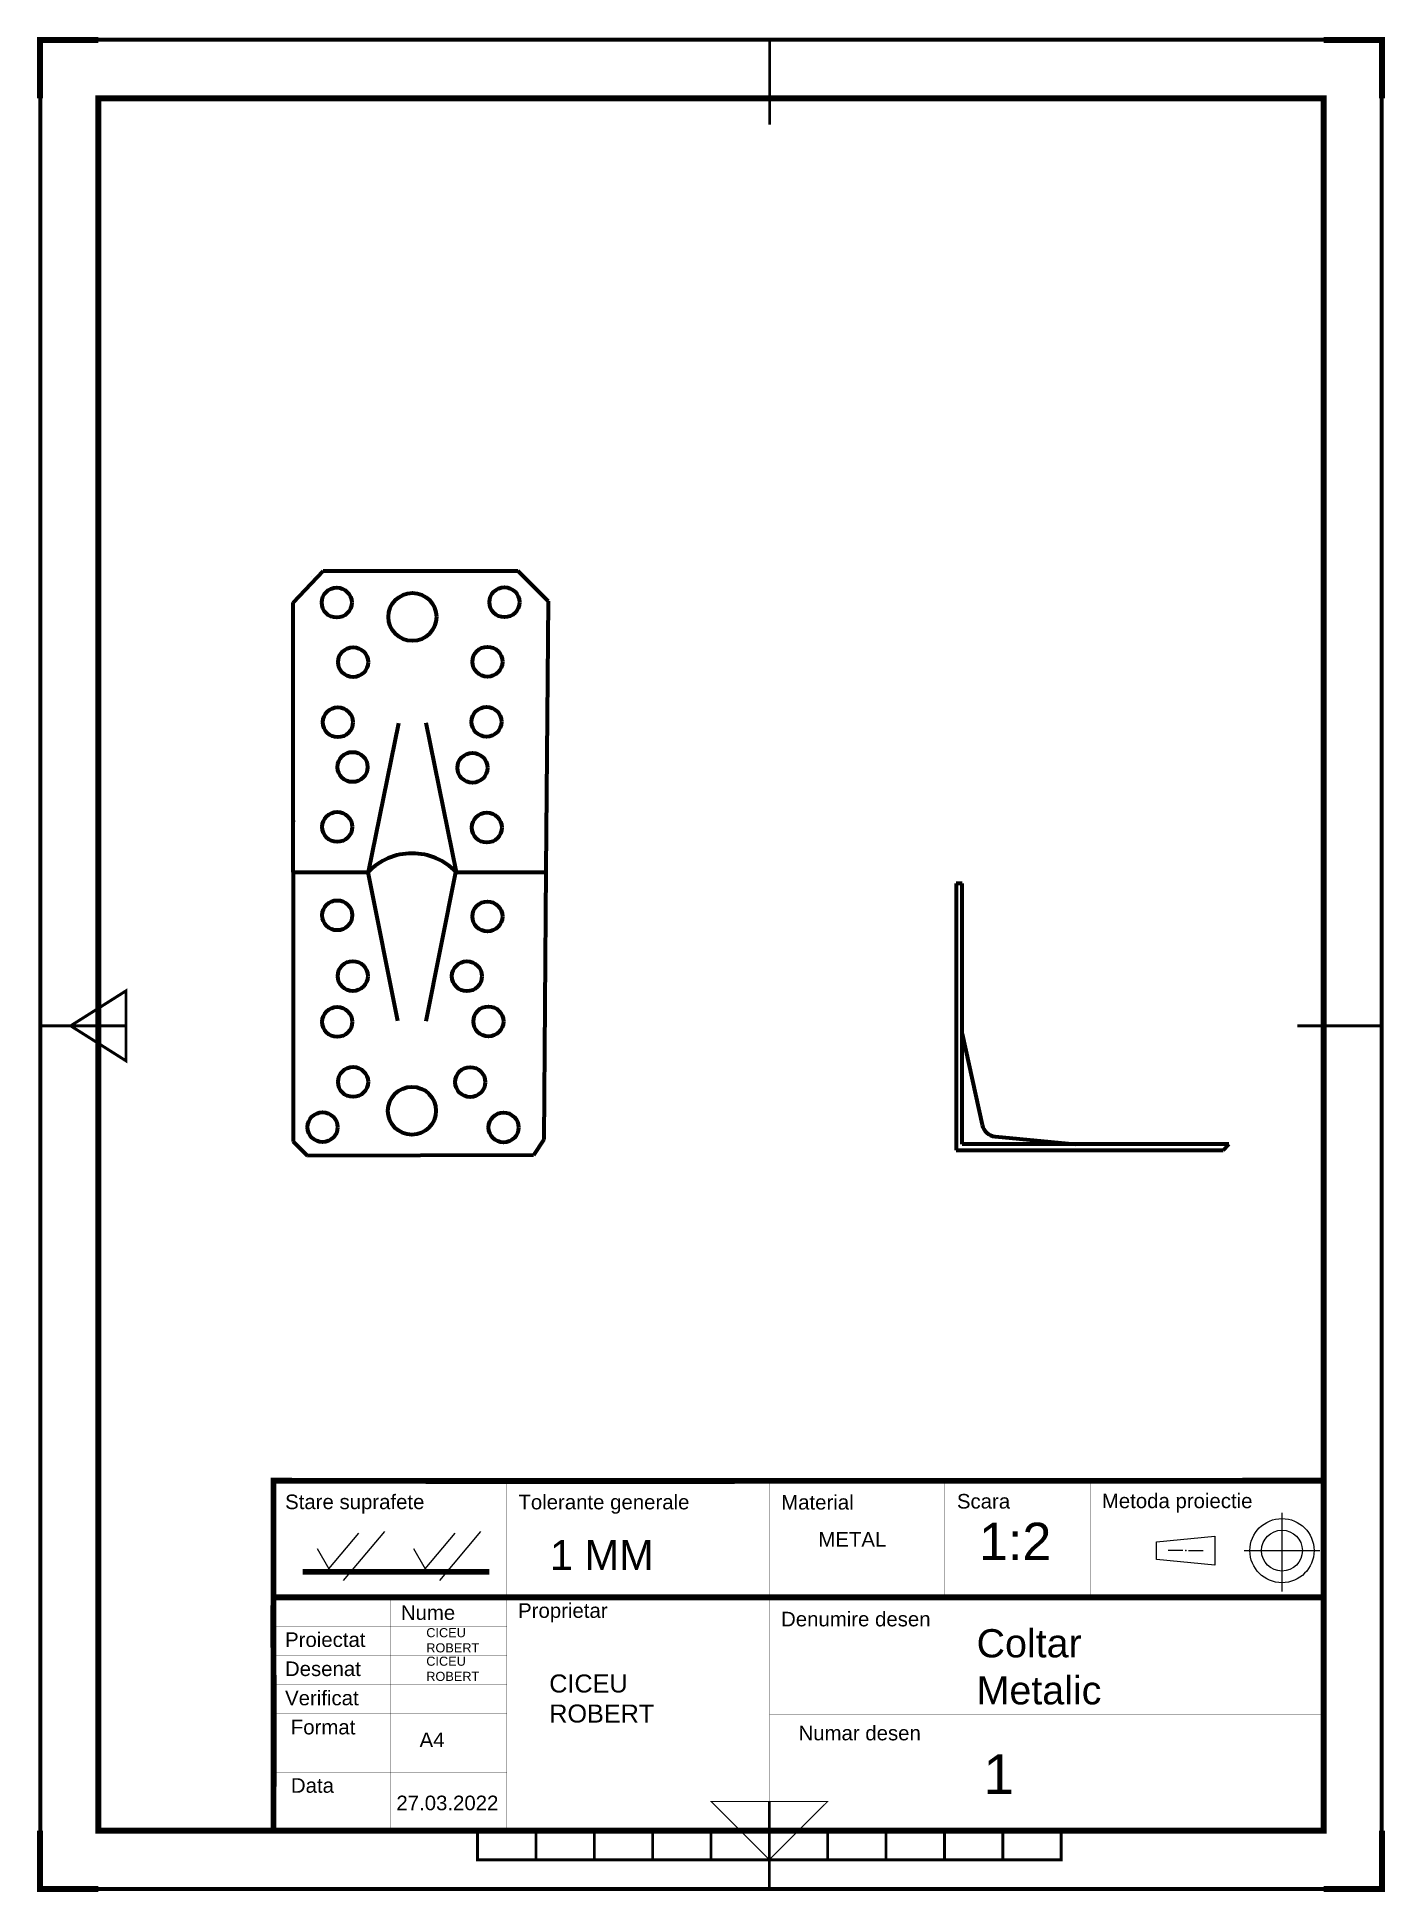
# Model space of a CAD drawing. Header units: millimetres. Extents: x -7 to 224, y -8 to 310.
import ezdxf

# ---------------------------------------------------------------- set-up
doc = ezdxf.new("R2010")
doc.units = ezdxf.units.MM
doc.layers.add('unghi de decupare', color=7, linetype='Continuous', lineweight=211)
doc.styles.get("Standard").update_dxf_attribs({"font": 'arial.ttf'})

# ---------------------------------------------------------------- blocks, each defined once
blk = doc.blocks.new('piesa')
for p, q in [((68.16, 215.94), (78.47, 226.78)), ((74.5, 225), (74.5, 225)), ((74.5, 225), (74.5, 225)), ((78.47, 226.78), (145.24, 226.78)), ((145.24, 226.78), (155.56, 216.35)), ((155.56, 216.35), (154.85, 124.17)), ((68.16, 123.5), (68.16, 215.94)), ((104.29, 174.5), (93.9, 123.5)), ((113.72, 174.68), (124.03, 123.5)), ((68.16, 123.5), (68.16, 31.06)), ((68.16, 123.5), (93.9, 123.5)), ((104.08, 72.51), (93.9, 123.5)), ((113.77, 72.4), (123.97, 123.5)), ((123.97, 123.5), (124.03, 123.5)), ((124.03, 123.5), (154.85, 123.5)), ((154.85, 124.17), (154.14, 31.74)), ((295.44, 119.62), (295.44, 28.12)), ((297.46, 119.58), (295.44, 119.58)), ((297.46, 30.13), (297.46, 119.58)), ((297.46, 68.04), (304.33, 36.78)), ((308.8, 32.81), (336.22, 30.13)), ((68.16, 31.06), (73.09, 26.19)), ((150.53, 26.39), (73.09, 26.19)), ((154.14, 31.74), (150.53, 26.39)), ((295.44, 28.12), (386.93, 28.11)), ((388.91, 30.13), (297.46, 30.13)), ((386.93, 28.11), (388.91, 30.13))]:
    blk.add_line(p, q)
for centre, radius in [((83.12, 215.87), 5.14), ((109.07, 210.97), 8.22), ((140.61, 216), 5.14), ((88.75, 195.46), 5.14), ((134.8, 195.62), 5.14), ((83.52, 174.84), 5.14), ((134.47, 175), 5.14), ((88.56, 159.51), 5.14), ((129.64, 159.23), 5.14), ((83.29, 138.96), 5.14), ((134.58, 138.72), 5.14), ((83.29, 108.65), 5.14), ((134.76, 108.26), 5.14), ((88.63, 87.83), 5.14), ((127.76, 87.75), 5.14), ((83.29, 72.09), 5.14), ((135.11, 72.27), 5.14), ((88.72, 51.51), 5.14), ((128.88, 51.47), 5.14), ((108.91, 41.63), 8.22), ((78.27, 36.01), 5.14), ((140.33, 35.91), 5.14)]:
    blk.add_circle(centre, radius)
for centre, radius, start, end in [((108.96, 108.96), 20.94, 43.99616, 136.00384), ((309.3, 37.87), 5.08, 192.40159, 264.41787)]:
    blk.add_arc(centre, radius, start, end)
blk.add_point((68.16, 140.94))

msp = doc.modelspace()

# ---------------------------------------------------------------- linework, layer by layer
for p, q in [((206.55, 57.09), (206.55, 43.59)), ((45.69, 45.46), (52.76, 53.89)), ((62.19, 45.46), (69.26, 53.89)), ((189.55, 50.59), (187.05, 50.59)), ((190.55, 50.59), (193.05, 50.59)), ((200.05, 50.59), (213.05, 50.59))]:
    msp.add_line(p, q)
for points, const_width in [([(-6.31, 309.58), (-6.31, 299.58), (-6.31, 309.58), (3.69, 309.58)], 1), ([(118.74, 295.08), (118.74, 309.58)], 0.5), ([(223.69, 309.58), (213.69, 309.58), (223.69, 309.58), (223.69, 299.58)], 1), ([(8.43, 146.56), (-1.07, 140.56), (8.43, 134.56), (8.43, 146.56)], 0.5), ([(8.19, 140.58), (-6.31, 140.58)], 0.5), ([(223.69, 140.58), (209.19, 140.58)], 0.5), ([(38.69, 46.96), (70.69, 46.96)], 1), ([(108.69, 7.58), (118.69, -2.42), (128.69, 7.58), (108.69, 7.58)], 0.2), ([(118.69, 2.58), (118.69, 7.58), (118.69, -2.42), (118.69, -7.42)], 0.5), ([(-6.31, -7.42), (3.69, -7.42), (-6.31, -7.42), (-6.31, 2.58)], 1), ([(68.69, 2.58), (168.69, 2.58), (168.69, -2.42), (68.69, -2.42), (68.69, 2.58), (78.69, 2.58), (78.69, -2.42)], 0.5), ([(78.69, 2.58), (88.69, 2.58), (88.69, -2.42), (98.69, -2.42), (98.69, 2.58), (108.69, 2.58), (108.69, -2.42), (118.69, -2.42), (118.69, 2.58), (128.69, 2.58), (128.69, -2.42), (138.69, -2.42), (138.69, 2.58), (148.69, 2.58), (148.69, -2.42), (158.69, -2.42), (158.69, 2.58)], 0.5), ([(223.69, -7.42), (223.69, 2.58), (223.69, -7.42), (213.69, -7.42)], 1)]:
    msp.add_lwpolyline(points, dxfattribs=dict(const_width=const_width))
at = {"lineweight": 100}
msp.add_lwpolyline([(-6.31, -7.42), (223.69, -7.42), (223.69, 309.58), (-6.31, 309.58)], close=True, dxfattribs=at)
at = {"lineweight": 100, "const_width": 1}
msp.add_lwpolyline([(3.69, 2.58), (213.69, 2.58), (213.69, 299.58), (3.69, 299.58)], close=True, dxfattribs=at)
at = {"linetype": 'Continuous', "lineweight": 0, "const_width": 1}
msp.add_lwpolyline([(33.7, 42.57), (213.69, 42.57), (213.69, 62.58), (173.7, 62.54), (148.7, 62.55), (118.7, 62.54), (73.7, 62.52), (33.7, 62.57), (33.71, 52.57), (33.71, 44.57), (33.7, 42.57), (33.67, 37.57), (33.7, 32.57), (33.73, 27.58)], dxfattribs=at)
at = {"linetype": 'ByBlock', "lineweight": 200}
for points, const_width in [([(73.7, 62.52), (73.69, 2.58)], 0.05), ([(148.7, 62.55), (148.7, 42.57)], 0.05), ([(33.73, 22.58), (33.73, 27.58), (33.73, 22.58), (33.73, 12.58), (33.69, 2.58), (53.69, 2.58), (73.69, 2.58), (118.69, 2.58), (213.69, 2.58), (213.69, 42.57)], 1)]:
    msp.add_lwpolyline(points, dxfattribs=dict(at, const_width=const_width))
at = {"linetype": 'ByBlock', "lineweight": 0, "const_width": 0.05}
for points in [[(118.7, 62.54), (118.7, 42.57)], [(173.7, 62.54), (173.7, 42.58)], [(53.69, 2.58), (53.69, 42.59)], [(118.7, 42.57), (118.7, 22.57), (118.69, 2.58)], [(33.67, 37.57), (73.7, 37.57)], [(33.7, 32.57), (73.7, 32.57)], [(33.73, 27.58), (73.69, 27.58)], [(33.73, 22.58), (73.69, 22.58)], [(118.7, 22.57), (213.7, 22.57)], [(33.73, 12.58), (73.69, 12.58)]]:
    msp.add_lwpolyline(points, dxfattribs=at)
for points in [[(41.19, 50.93), (43.19, 47.46), (48.34, 53.59)], [(41.19, 50.93), (43.19, 47.46), (48.34, 53.59)], [(41.19, 50.93), (43.19, 47.46), (48.34, 53.59)], [(41.19, 50.93), (43.19, 47.46), (48.34, 53.59)], [(41.19, 50.93), (43.19, 47.46), (48.34, 53.59)], [(57.69, 50.93), (59.69, 47.46), (64.84, 53.59)]]:
    msp.add_lwpolyline(points)
msp.add_lwpolyline([(185.05, 52.09), (195.05, 53.09), (195.05, 48.09), (185.05, 49.09)], close=True)
for radius in [5.5, 3.5]:
    msp.add_circle((206.55, 50.59), radius)
msp.add_point((190.05, 50.59))

# ---------------------------------------------------------------- block references
at = {"layer": 'unghi de decupare', "xscale": 0.5, "yscale": 0.5, "zscale": 0.5}
msp.add_blockref('piesa', (2.98, 105.18), dxfattribs=at)

# ---------------------------------------------------------------- texts
msp.add_text('1', height=6.78).set_placement((155.38, 8.87))
at = {"char_height": 2.5, "attachment_point": 1}
for s, width, insert in [('Metoda proiectie', 30.178, (175.68, 60.37)), ('Stare suprafete', 24.5867, (35.7, 60.2)), ('Tolerante generale', 29.5868, (75.68, 60.16)), ('Material', 18, (120.72, 60.13)), ('Scara', 18, (150.84, 60.3)), ('Proprietar', 18, (75.63, 41.56)), ('Nume', 18, (55.53, 41.21)), ('Denumire desen', 26.4774, (120.7, 40.1)), ('Proiectat', 18, (35.69, 36.57)), ('Desenat', 18, (35.67, 31.58)), ('Verificat', 18, (35.69, 26.57)), ('Format', 18, (36.67, 21.58)), ('Numar desen', 26.4774, (123.69, 20.56)), ('Data', 18, (36.69, 11.57))]:
    msp.add_mtext_dynamic_manual_height_columns(s, width=width, gutter_width=12.5, heights=[0], dxfattribs=dict(at, insert=insert))
at = {"lineweight": 0, "attachment_point": 1}
for s, width, gutter_width, insert, char_height in [('1:2', 1.2586, 31.91, (154.63, 55.37), 6.383), ('\\pxt0.06529;CICEU ROBERT', 1.5287, 7.8, (59.89, 37.3), 1.561), ('Coltar Metalic', 0.7574, 24.17, (154.21, 37.12), 4.8349), ('\\pxt0.06529;CICEU ROBERT', 1.5287, 7.8, (59.89, 32.41), 1.561), ('\\pxt0.06529;CICEU ROBERT', 3.0262, 15.45, (80.97, 29.35), 3.0902), ('A4', 1.7138, 12.5, (58.74, 19.4), 2.5)]:
    msp.add_mtext_dynamic_manual_height_columns(s, width=width, gutter_width=gutter_width, heights=[0], dxfattribs=dict(at, insert=insert, char_height=char_height))
for s, insert, char_height in [('1 MM', (81.09, 52.38), 5.09), ('METAL', (127.09, 53.76), 2.5)]:
    msp.add_mtext(s, dxfattribs=dict(at, insert=insert, char_height=char_height))
at = {"lineweight": 0, "insert": (54.77, 8.58), "char_height": 2.5, "width": 17.193, "attachment_point": 1}
msp.add_mtext('27.03.2022', dxfattribs=at)

doc.saveas('drawing.dxf')
